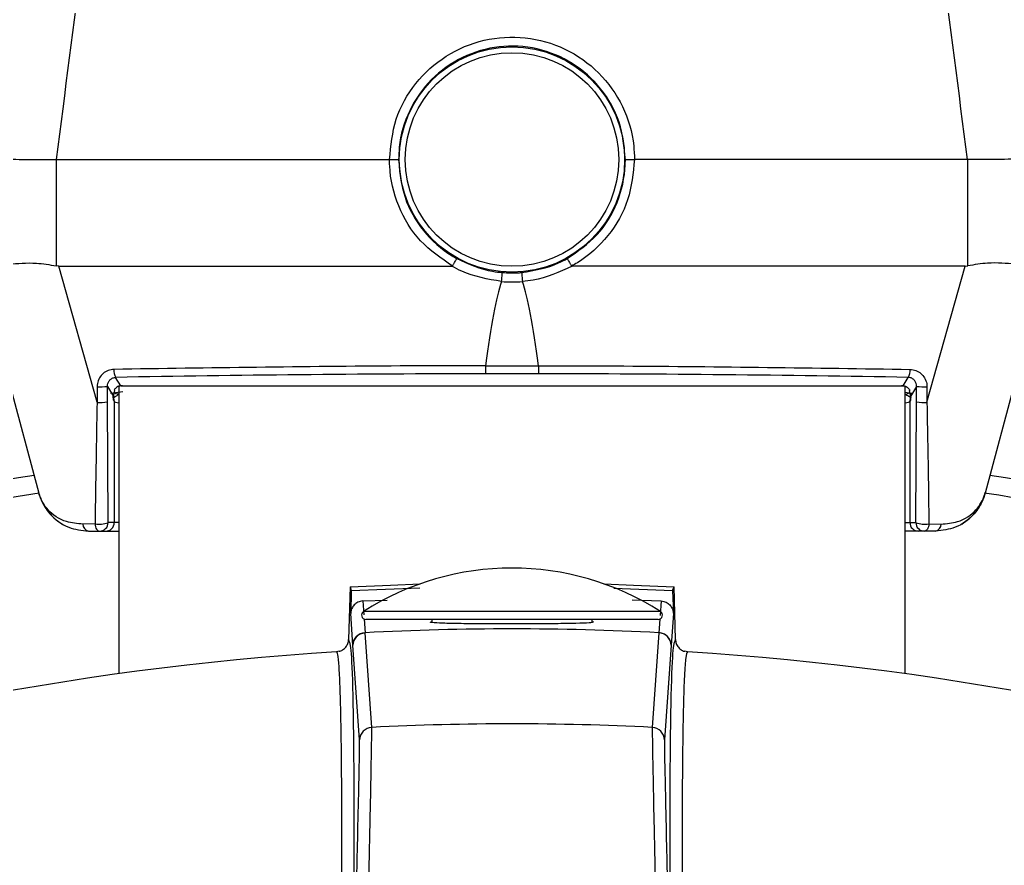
# Model space of a CAD drawing. Extents: x 7 to 135, y 3 to 97.
# Drawn here: x 128.27 to 129.423, y 44.61 to 45.6 of the extents above; entities that cross this region are included whole.
import ezdxf

# ---------------------------------------------------------------- set-up
doc = ezdxf.new("R2010")
doc.units = 0
doc.header["$MEASUREMENT"] = 0
doc.layers.add('OBJECT', color=7, linetype='CONTINUOUS')

msp = doc.modelspace()

# ---------------------------------------------------------------- linework, layer by layer
at = {"layer": 'OBJECT'}
for p, q in [((128.3132, 45.312), (128.3132, 45.4365)), ((128.3132, 45.4365), (128.3133, 45.4365)), ((128.3133, 45.4365), (128.7032, 45.4365)), ((128.7032, 45.4365), (128.7032, 45.4365)), ((129.3799, 45.4365), (128.99, 45.4365)), ((128.99, 45.4365), (128.99, 45.4365)), ((129.3801, 45.4365), (129.3799, 45.4365)), ((129.3801, 45.312), (129.3801, 45.4365)), ((128.3159, 45.3115), (128.3132, 45.312)), ((128.3609, 45.1523), (128.3159, 45.3115)), ((128.3159, 45.3115), (128.7763, 45.3115)), ((129.3773, 45.3115), (128.9169, 45.3115)), ((129.3324, 45.1523), (129.3773, 45.3115)), ((129.3773, 45.3115), (129.3801, 45.312)), ((128.8344, 45.2937), (128.8344, 45.2937)), ((128.8588, 45.2937), (128.8588, 45.2937)), ((128.8155, 45.1951), (128.8155, 45.1951)), ((128.8155, 45.1951), (128.8777, 45.1951)), ((128.8777, 45.1857), (128.8156, 45.1857)), ((128.8777, 45.1951), (128.8777, 45.1951)), ((128.3885, 45.1716), (128.3826, 45.1814)), ((129.3047, 45.1716), (129.3106, 45.1814)), ((128.3608, 45.1704), (128.3609, 45.1523)), ((128.373, 45.1528), (128.373, 45.171)), ((128.373, 45.171), (128.3801, 45.1591)), ((128.3912, 45.1644), (128.3767, 45.1625)), ((128.3812, 45.1661), (128.381, 45.1665)), ((128.3866, 44.8348), (128.3866, 45.1713)), ((128.3886, 45.1716), (128.3885, 45.1716)), ((128.3908, 45.1716), (129.3025, 45.1716)), ((128.3908, 45.1716), (129.3025, 45.1716)), ((128.3908, 45.1716), (128.3908, 45.1716)), ((129.3025, 45.1716), (129.3025, 45.1716)), ((129.3046, 45.1716), (129.3047, 45.1716)), ((129.3152, 45.1627), (129.3061, 45.1639)), ((129.3066, 45.1713), (129.3066, 44.8348)), ((129.312, 45.1661), (129.3122, 45.1665)), ((129.3203, 45.171), (129.3132, 45.1591)), ((129.3202, 45.1528), (129.3203, 45.171)), ((129.3324, 45.1704), (129.3324, 45.1523)), ((128.3738, 45.0115), (128.373, 45.1528)), ((128.3801, 45.1591), (128.3801, 45.1567)), ((128.3801, 45.1548), (128.3809, 45.1535)), ((128.3809, 45.1535), (128.3809, 45.0115)), ((129.3131, 45.1548), (129.3124, 45.1535)), ((129.3124, 45.1535), (129.3124, 45.0115)), ((129.3132, 45.1591), (129.3132, 45.1567)), ((129.3194, 45.0115), (129.3202, 45.1528)), ((128.3585, 45.0101), (128.3443, 45.0098)), ((128.3507, 45.0015), (128.3638, 45.0015)), ((128.3638, 45.0015), (128.3709, 45.0015)), ((128.3709, 45.0015), (128.3866, 45.0015)), ((128.3809, 45.0115), (128.3738, 45.0115)), ((128.3866, 45.0115), (128.3809, 45.0115)), ((129.3066, 45.0115), (129.3124, 45.0115)), ((129.3223, 45.0015), (129.3067, 45.0015)), ((129.3124, 45.0115), (129.3194, 45.0115)), ((129.3294, 45.0015), (129.3223, 45.0015)), ((129.3425, 45.0015), (129.3294, 45.0015)), ((129.3347, 45.0101), (129.3489, 45.0098)), ((128.657, 44.9362), (128.6553, 44.8748)), ((128.657, 44.9362), (128.6585, 44.9322)), ((128.6585, 44.9322), (128.6578, 44.9053)), ((128.6585, 44.9322), (128.7386, 44.935)), ((128.9659, 44.9347), (129.0347, 44.9322)), ((129.0347, 44.9322), (129.0363, 44.9362)), ((129.0347, 44.9322), (129.0355, 44.9053)), ((129.0379, 44.8748), (129.0363, 44.9362)), ((128.672, 44.9198), (128.7005, 44.9207)), ((128.9874, 44.921), (129.0212, 44.9198)), ((128.672, 44.9198), (128.6731, 44.9037)), ((129.0212, 44.9198), (129.02, 44.9028)), ((128.6603, 44.8681), (128.6578, 44.9053)), ((129.0205, 44.9075), (128.6728, 44.9075)), ((128.6735, 44.8987), (128.6746, 44.8827)), ((129.0178, 44.8983), (128.6755, 44.8983)), ((128.7529, 44.8983), (128.7529, 44.8952)), ((128.9404, 44.8952), (128.9404, 44.8983)), ((129.0198, 44.8987), (129.0187, 44.8827)), ((129.0355, 44.9053), (129.0329, 44.8681)), ((128.6824, 44.7718), (128.6746, 44.8827)), ((129.0187, 44.8827), (129.0108, 44.7718)), ((128.6603, 44.8681), (128.6603, 44.8681)), ((128.6682, 44.7572), (128.6603, 44.8681)), ((129.0329, 44.8681), (129.0251, 44.7572)), ((129.0329, 44.8681), (129.0329, 44.8681)), ((128.6442, 44.8611), (128.6413, 44.8602)), ((129.0519, 44.8602), (129.0491, 44.8611))]:
    msp.add_line(p, q, dxfattribs=at)
at = {"layer": 'OBJECT', "flags": 128}
for points in [[(128.2216, 45.3115), (128.2572, 45.1788), (128.2928, 45.046)], [(129.4716, 45.3115), (129.4361, 45.1788), (129.4005, 45.046)], [(128.3585, 45.0101), (128.3587, 45.0084), (128.3591, 45.0067), (128.3596, 45.0052), (128.3603, 45.0039), (128.3611, 45.0029), (128.3619, 45.0021), (128.3629, 45.0017), (128.3638, 45.0015)], [(129.3347, 45.0101), (129.3345, 45.0084), (129.3341, 45.0067), (129.3336, 45.0052), (129.3329, 45.0039), (129.3322, 45.0029), (129.3313, 45.0021), (129.3304, 45.0017), (129.3294, 45.0015)], [(128.657, 44.9362), (128.7043, 44.9385), (128.739, 44.9398)], [(128.9542, 44.9398), (128.9889, 44.9385), (129.0363, 44.9362)]]:
    msp.add_lwpolyline(points, dxfattribs=at)
at = {"layer": 'OBJECT'}
for radius in [0.1319, 0.125]:
    msp.add_circle((128.8466, 45.4365), radius, dxfattribs=at)
for centre, radius, start, end in [((128.8466, 45.4361), 0.1429, 265.1062, 274.8938), ((128.3958, 45.1893), 0.0153, 174.0065, 210.784), ((129.2974, 45.1893), 0.0153, 329.2169, 5.9926), ((128.364, 45.2382), 0.0678, 267.3214, 277.6113), ((129.3293, 45.2382), 0.0678, 262.3885, 272.6789), ((128.364, 45.22), 0.0678, 267.3193, 277.613), ((128.371, 45.1536), 0.00991, 359.7269, 23.3462), ((129.3223, 45.1536), 0.00992, 156.6596, 180.2633), ((129.3292, 45.22), 0.0678, 262.387, 272.6807), ((128.8466, 41.4765), 3.6335, 98.8562, 117.646), ((128.8466, 41.4765), 3.6335, 62.354, 81.1438), ((128.8466, 41.4765), 3.6122, 98.8176, 116.3325), ((128.3507, 45.0615), 0.06, 195, 198.0174), ((128.8466, 41.4765), 3.6122, 63.6675, 81.1991), ((128.3507, 45.0615), 0.06, 221.5897, 239.3657), ((129.3425, 45.0615), 0.06, 300.6343, 320.784), ((128.3524, 45.0095), 0.00813, 177.5714, 257.8034), ((128.3635, 45.0392), 0.0296, 260.2189, 290.3071), ((128.3638, 45.0115), 0.00999, 270.0386, 0.0421), ((128.3709, 45.0115), 0.00999, 270.0386, 0.0421), ((129.3224, 45.0115), 0.00999, 179.9595, 269.9606), ((129.3297, 45.0392), 0.0296, 249.6925, 279.7814), ((129.3294, 45.0115), 0.00999, 179.9587, 269.9614), ((129.3408, 45.0095), 0.00813, 282.197, 2.427), ((128.8466, 44.6353), 0.323, 57.4319, 122.5681), ((128.6755, 44.9033), 0.005, 122.5681, 270), ((129.0178, 44.9033), 0.005, 270, 57.4319), ((128.8466, 41.5165), 3.3706, 87.0742, 92.9258), ((128.6753, 44.8677), 0.015, 92.9039, 178.4718), ((129.0179, 44.8677), 0.015, 1.5288, 87.0955), ((128.8466, 41.5165), 3.35, 93.5142, 125.5044), ((128.8466, 41.5165), 3.35, 54.4956, 86.4858), ((128.6832, 44.7568), 0.015, 92.8816, 178.4851), ((128.8466, 41.5165), 3.2595, 87.1121, 92.8879), ((129.0101, 44.7568), 0.015, 1.5137, 87.1196)]:
    msp.add_arc(centre, radius, start, end, dxfattribs=at)
for centre, major_axis, ratio, start_param, end_param in [((128.8466, 24.2183), (0, 21.0932), 0.014063, 0.04112, 0.105082), ((128.8466, 24.2183), (0, 21.0932), 0.014063, 6.178103, 6.242065), ((128.8466, 44.9912), (2.2237, 0), 0.08749, 1.584758, 1.780996), ((128.8466, 44.9912), (2.2237, 0), 0.08749, 1.360597, 1.556834), ((128.3863, 45.1653), (0.004, 0.0117), 0.411517, 1.643899, 2.265463), ((128.3908, 45.1699), (0.02, 0), 0.087489, 1.570796, 1.683422), ((129.3025, 45.1699), (0.02, 0), 0.087489, 1.458171, 1.570796), ((129.3069, 45.1653), (-0.004, 0.0117), 0.411517, 4.017722, 4.639287), ((128.3676, 45.1424), (0.008, 0.0234), 0.411517, 5.505747, 5.879758), ((128.3776, 45.1424), (0.002, 0.016), 0.100662, 5.612594, 6.085295), ((128.3959, 45.1536), (0.015, 0), 0.145814, 3.193953, 4.049202), ((129.2974, 45.1536), (0.015, 0), 0.145814, 5.375576, 6.230825), ((129.3157, 45.1424), (-0.002, 0.016), 0.100662, 0.19789, 0.670591), ((129.3256, 45.1424), (-0.008, 0.0234), 0.411517, 0.403428, 0.777439)]:
    msp.add_ellipse(centre, major_axis=major_axis, ratio=ratio, start_param=start_param, end_param=end_param, dxfattribs=at)
for points, knots in [([(128.3133, 45.4365), (128.3236, 45.5158), (128.3412, 45.6522), (128.3588, 45.7887), (128.3662, 45.8458)], [0, 0, 0, 0, 0.58145, 1, 1, 1, 1]), ([(129.3799, 45.4365), (129.3697, 45.5158), (129.3521, 45.6522), (129.3344, 45.7887), (129.3271, 45.8458)], [0, 0, 0, 0, 0.58145, 1, 1, 1, 1]), ([(128.7032, 45.4365), (128.7048, 45.4525), (128.7078, 45.4845), (128.7322, 45.5271), (128.7682, 45.5598), (128.8135, 45.5787), (128.8625, 45.5816), (128.9098, 45.5682), (128.95, 45.5398), (128.9783, 45.4998), (128.9891, 45.4632), (128.9898, 45.4419), (128.99, 45.4365)], [0, 0, 0, 0, 0.106547, 0.213092, 0.319764, 0.426916, 0.534499, 0.642267, 0.74996, 0.85731, 0.964156, 1, 1, 1, 1]), ([(128.9794, 45.4363), (128.9779, 45.4512), (128.975, 45.481), (128.9522, 45.5208), (128.9186, 45.551), (128.8766, 45.5684), (128.8312, 45.5709), (128.7877, 45.5582), (128.7507, 45.5318), (128.7246, 45.4947), (128.7147, 45.4608), (128.714, 45.4411), (128.7139, 45.4363)], [0, 0, 0, 0, 0.1072612, 0.2145278, 0.3216988, 0.4289112, 0.5361287, 0.6433128, 0.7505163, 0.8577405, 0.9649189, 1, 1, 1, 1]), ([(128.2216, 45.4365), (128.223, 45.4368), (128.2257, 45.4373), (128.2465, 45.4372), (128.2762, 45.4364), (128.3011, 45.4365), (128.3132, 45.4365)], [0, 0, 0, 0, 0.253585, 0.507165, 0.760847, 1, 1, 1, 1]), ([(128.7032, 45.4365), (128.7044, 45.4365), (128.7066, 45.4365), (128.7097, 45.4365), (128.7121, 45.4364), (128.7135, 45.4363), (128.7138, 45.4363), (128.7139, 45.4363), (128.7139, 45.4363)], [0, 0, 0, 0, 0.20843, 0.416856, 0.625322, 0.833845, 0.967098, 1, 1, 1, 1]), ([(128.7769, 45.3117), (128.7637, 45.3208), (128.7371, 45.3391), (128.7117, 45.3812), (128.7036, 45.4154), (128.7033, 45.434), (128.7032, 45.4365)], [0, 0, 0, 0, 0.3151061, 0.6329432, 0.9497915, 1, 1, 1, 1]), ([(128.7139, 45.4363), (128.7154, 45.4213), (128.7183, 45.3915), (128.7413, 45.3519), (128.7653, 45.3301), (128.7801, 45.3216), (128.782, 45.3205)], [0, 0, 0, 0, 0.31781, 0.635606, 0.953793, 1, 1, 1, 1]), ([(128.9113, 45.3205), (128.9236, 45.3291), (128.9483, 45.3462), (128.9718, 45.3855), (128.979, 45.4172), (128.9793, 45.4341), (128.9794, 45.4363)], [0, 0, 0, 0, 0.31829, 0.636577, 0.954853, 1, 1, 1, 1]), ([(128.99, 45.4365), (128.9884, 45.4205), (128.9853, 45.3885), (128.9608, 45.346), (128.9348, 45.3223), (128.9186, 45.313), (128.9163, 45.3117)], [0, 0, 0, 0, 0.315568, 0.631103, 0.9475895, 1, 1, 1, 1]), ([(128.9794, 45.4363), (128.9794, 45.4363), (128.9794, 45.4363), (128.9798, 45.4363), (128.9811, 45.4364), (128.9835, 45.4365), (128.9866, 45.4365), (128.9889, 45.4365), (128.99, 45.4365)], [0, 0, 0, 0, 0.032901, 0.166153, 0.374681, 0.583131, 0.791555, 1, 1, 1, 1]), ([(129.4716, 45.4365), (129.4703, 45.4368), (129.4675, 45.4373), (129.4467, 45.4372), (129.417, 45.4364), (129.3921, 45.4365), (129.3801, 45.4365)], [0, 0, 0, 0, 0.253586, 0.507166, 0.760848, 1, 1, 1, 1]), ([(128.2216, 45.3115), (128.2218, 45.3114), (128.2227, 45.3112), (128.2326, 45.3121), (128.2564, 45.3136), (128.2851, 45.3167), (128.3053, 45.3133), (128.3132, 45.312)], [0, 0, 0, 0, 0.09751, 0.351329, 0.599304, 0.843153, 1, 1, 1, 1]), ([(128.7769, 45.3117), (128.7774, 45.3127), (128.7785, 45.3146), (128.78, 45.3173), (128.7812, 45.3193), (128.7817, 45.3202), (128.7819, 45.3205), (128.7819, 45.3205), (128.782, 45.3205)], [0, 0, 0, 0, 0.214955, 0.429899, 0.644838, 0.859817, 0.951433, 1, 1, 1, 1]), ([(128.782, 45.3205), (128.7957, 45.3143), (128.8129, 45.3066), (128.8315, 45.3046), (128.8353, 45.3042)], [0, 0, 0, 0, 0.7963764, 1, 1, 1, 1]), ([(128.8579, 45.3042), (128.8728, 45.3067), (128.8914, 45.31), (128.9079, 45.3187), (128.9113, 45.3205)], [0, 0, 0, 0, 0.796375, 1, 1, 1, 1]), ([(128.9113, 45.3205), (128.9113, 45.3205), (128.9113, 45.3205), (128.9115, 45.3202), (128.912, 45.3193), (128.9132, 45.3173), (128.9147, 45.3146), (128.9158, 45.3127), (128.9163, 45.3117)], [0, 0, 0, 0, 0.048566, 0.140182, 0.355159, 0.570097, 0.785047, 1, 1, 1, 1]), ([(129.4716, 45.3115), (129.4714, 45.3114), (129.4706, 45.3112), (129.4606, 45.3121), (129.4369, 45.3136), (129.4081, 45.3167), (129.388, 45.3133), (129.3801, 45.312)], [0, 0, 0, 0, 0.09751, 0.351329, 0.599305, 0.843154, 1, 1, 1, 1]), ([(128.7763, 45.3115), (128.7764, 45.3115), (128.7765, 45.3115), (128.7767, 45.3115), (128.7768, 45.3116), (128.7769, 45.3117), (128.7769, 45.3117)], [0, 0, 0, 0, 0.344831, 0.692087, 0.859702, 1, 1, 1, 1]), ([(128.8344, 45.2937), (128.8184, 45.2965), (128.7981, 45.2999), (128.7801, 45.3095), (128.7763, 45.3115)], [0, 0, 0, 0, 0.791809, 1, 1, 1, 1]), ([(128.8344, 45.2937), (128.8345, 45.2948), (128.8347, 45.2971), (128.835, 45.3001), (128.8352, 45.3025), (128.8353, 45.3036), (128.8353, 45.3041), (128.8353, 45.3041), (128.8353, 45.3042)], [0, 0, 0, 0, 0.2099419, 0.4198828, 0.6298173, 0.8397613, 0.8982282, 1, 1, 1, 1]), ([(128.8353, 45.3042), (128.842, 45.3039), (128.8496, 45.3035), (128.8571, 45.3041), (128.8579, 45.3042)], [0, 0, 0, 0, 0.886115, 1, 1, 1, 1]), ([(128.8579, 45.3042), (128.8579, 45.3041), (128.8579, 45.3041), (128.858, 45.3036), (128.8581, 45.3025), (128.8583, 45.3001), (128.8585, 45.2971), (128.8587, 45.2948), (128.8588, 45.2937)], [0, 0, 0, 0, 0.101772, 0.160239, 0.370183, 0.580118, 0.790059, 1, 1, 1, 1]), ([(128.9169, 45.3115), (128.9021, 45.3048), (128.8833, 45.2963), (128.863, 45.2941), (128.8588, 45.2937)], [0, 0, 0, 0, 0.791837, 1, 1, 1, 1]), ([(128.9163, 45.3117), (128.9164, 45.3117), (128.9164, 45.3116), (128.9166, 45.3115), (128.9167, 45.3115), (128.9169, 45.3115), (128.9169, 45.3115)], [0, 0, 0, 0, 0.159978, 0.363981, 0.750369, 1, 1, 1, 1]), ([(128.3806, 45.1909), (128.3783, 45.1906), (128.3737, 45.1901), (128.3677, 45.1864), (128.3633, 45.181), (128.3611, 45.1753), (128.3609, 45.1717), (128.3608, 45.1704)], [0, 0, 0, 0, 0.21906, 0.438013, 0.659216, 0.880002, 1, 1, 1, 1]), ([(128.8155, 45.1951), (128.8088, 45.1951), (128.7755, 45.1951), (128.6295, 45.1946), (128.4918, 45.1925), (128.3806, 45.1909)], [0, 0, 0, 0, 0.045653, 0.228293, 1, 1, 1, 1]), ([(128.8155, 45.1951), (128.8155, 45.194), (128.8155, 45.1918), (128.8155, 45.1889), (128.8155, 45.1868), (128.8156, 45.1859), (128.8156, 45.1858), (128.8156, 45.1857)], [0, 0, 0, 0, 0.235921, 0.471815, 0.707743, 0.925398, 1, 1, 1, 1]), ([(128.8777, 45.1951), (128.8844, 45.1951), (128.9177, 45.1951), (129.0638, 45.1946), (129.2014, 45.1925), (129.3127, 45.1909)], [0, 0, 0, 0, 0.045653, 0.228293, 1, 1, 1, 1]), ([(128.8777, 45.1951), (128.8777, 45.194), (128.8777, 45.1918), (128.8777, 45.1889), (128.8777, 45.1868), (128.8777, 45.1859), (128.8777, 45.1858), (128.8777, 45.1857)], [0, 0, 0, 0, 0.235921, 0.471815, 0.707743, 0.925398, 1, 1, 1, 1]), ([(129.3127, 45.1909), (129.315, 45.1906), (129.3195, 45.1901), (129.3255, 45.1864), (129.33, 45.181), (129.3322, 45.1753), (129.3324, 45.1717), (129.3324, 45.1704)], [0, 0, 0, 0, 0.21906, 0.438016, 0.659219, 0.880002, 1, 1, 1, 1]), ([(128.373, 45.171), (128.3731, 45.1722), (128.3733, 45.1745), (128.375, 45.1777), (128.3777, 45.1801), (128.3804, 45.1813), (128.3821, 45.1814), (128.3826, 45.1814)], [0, 0, 0, 0, 0.21901, 0.437511, 0.669155, 0.907184, 1, 1, 1, 1]), ([(129.3203, 45.171), (129.3202, 45.1722), (129.3199, 45.1745), (129.3182, 45.1777), (129.3156, 45.1801), (129.3128, 45.1813), (129.3111, 45.1814), (129.3106, 45.1814)], [0, 0, 0, 0, 0.2190121, 0.4375102, 0.6691613, 0.9071836, 1, 1, 1, 1]), ([(128.3862, 45.1618), (128.3856, 45.1618), (128.384, 45.1618), (128.3819, 45.1627), (128.3809, 45.1637), (128.3806, 45.1639)], [0, 0, 0, 0, 0.285842, 0.785389, 1, 1, 1, 1]), ([(128.3885, 45.1716), (128.388, 45.1716), (128.3867, 45.1714), (128.3847, 45.1707), (128.3824, 45.169), (128.3815, 45.1675), (128.381, 45.1665)], [0, 0, 0, 0, 0.1164609, 0.2694615, 0.5427188, 1, 1, 1, 1]), ([(128.3886, 45.1716), (128.3888, 45.1716), (128.3895, 45.1716), (128.3902, 45.1716), (128.3908, 45.1716)], [0, 0, 0, 0, 0.249981, 1, 1, 1, 1]), ([(129.3025, 45.1716), (129.3026, 45.1716), (129.3034, 45.1716), (129.3041, 45.1716), (129.3046, 45.1716)], [0, 0, 0, 0, 0.250067, 1, 1, 1, 1]), ([(129.3047, 45.1716), (129.3053, 45.1716), (129.3065, 45.1714), (129.3086, 45.1707), (129.3108, 45.169), (129.3117, 45.1675), (129.3122, 45.1665)], [0, 0, 0, 0, 0.11646, 0.26946, 0.542721, 1, 1, 1, 1]), ([(129.3125, 45.1638), (129.3118, 45.1633), (129.3102, 45.1622), (129.3079, 45.1614), (129.3065, 45.1617), (129.3063, 45.1617)], [0, 0, 0, 0, 0.371584, 0.901169, 1, 1, 1, 1]), ([(128.3609, 45.1523), (128.3607, 45.1456), (128.3601, 45.1124), (128.3593, 45.0648), (128.3587, 45.0243), (128.3585, 45.0101)], [0, 0, 0, 0, 0.1396844, 0.6986638, 1, 1, 1, 1]), ([(128.3798, 45.158), (128.3801, 45.1581), (128.3806, 45.1583), (128.3837, 45.1599), (128.3859, 45.1617), (128.3865, 45.1616), (128.3866, 45.1615)], [0, 0, 0, 0, 0.276401, 0.561777, 0.909303, 1, 1, 1, 1]), ([(128.3801, 45.1567), (128.3801, 45.1564), (128.3801, 45.1558), (128.3801, 45.1552), (128.3801, 45.1549), (128.3801, 45.1548), (128.3801, 45.1548)], [0, 0, 0, 0, 0.441143, 0.822098, 0.939526, 1, 1, 1, 1]), ([(129.3134, 45.158), (129.3132, 45.1581), (129.3127, 45.1583), (129.3096, 45.1599), (129.3074, 45.1617), (129.3067, 45.1616), (129.3066, 45.1615)], [0, 0, 0, 0, 0.276399, 0.561777, 0.909303, 1, 1, 1, 1]), ([(129.3132, 45.1567), (129.3132, 45.1564), (129.3132, 45.1558), (129.3132, 45.1552), (129.3131, 45.1549), (129.3131, 45.1548), (129.3131, 45.1548)], [0, 0, 0, 0, 0.441144, 0.8221, 0.939528, 1, 1, 1, 1]), ([(129.3324, 45.1523), (129.3325, 45.1456), (129.3331, 45.1124), (129.334, 45.0648), (129.3345, 45.0243), (129.3347, 45.0101)], [0, 0, 0, 0, 0.139684, 0.698664, 1, 1, 1, 1]), ([(128.3443, 45.0098), (128.3377, 45.0104), (128.3206, 45.0119), (128.3027, 45.0251), (128.295, 45.0382), (128.2929, 45.0453), (128.2928, 45.0459), (128.2928, 45.046)], [0, 0, 0, 0, 0.244745, 0.626731, 0.96793, 0.996143, 1, 1, 1, 1]), ([(128.2928, 45.046), (128.2928, 45.0459), (128.293, 45.0451), (128.2938, 45.0425), (128.2968, 45.034), (128.3059, 45.0197), (128.3244, 45.0048), (128.3428, 45.0025), (128.3507, 45.0015)], [0, 0, 0, 0, 0.003661, 0.034966, 0.112488, 0.381453, 0.732444, 1, 1, 1, 1]), ([(129.4005, 45.046), (129.4004, 45.0459), (129.4002, 45.0451), (129.3995, 45.0425), (129.3964, 45.034), (129.3874, 45.0197), (129.3689, 45.0048), (129.3505, 45.0025), (129.3425, 45.0015)], [0, 0, 0, 0, 0.003661, 0.034966, 0.112488, 0.381452, 0.732443, 1, 1, 1, 1]), ([(129.3489, 45.0098), (129.3556, 45.0104), (129.3726, 45.0119), (129.3906, 45.0251), (129.3982, 45.0382), (129.4003, 45.0453), (129.4004, 45.0459), (129.4005, 45.046)], [0, 0, 0, 0, 0.244744, 0.626731, 0.96793, 0.996143, 1, 1, 1, 1]), ([(128.672, 44.9198), (128.671, 44.9197), (128.669, 44.9195), (128.6663, 44.9184), (128.6639, 44.917), (128.6613, 44.9148), (128.6595, 44.9122), (128.6581, 44.9087), (128.6579, 44.9067), (128.6578, 44.9053)], [0, 0, 0, 0, 0.152076, 0.292237, 0.422141, 0.539519, 0.752455, 0.836115, 1, 1, 1, 1]), ([(129.0212, 44.9198), (129.0222, 44.9197), (129.0242, 44.9195), (129.027, 44.9184), (129.0293, 44.917), (129.0319, 44.9148), (129.0337, 44.9122), (129.0351, 44.9087), (129.0353, 44.9067), (129.0355, 44.9053)], [0, 0, 0, 0, 0.1520763, 0.292238, 0.4221431, 0.5395135, 0.7524535, 0.8361143, 1, 1, 1, 1]), ([(128.8466, 44.893), (128.8359, 44.893), (128.8144, 44.8931), (128.7859, 44.8932), (128.764, 44.8937), (128.7535, 44.8943), (128.7499, 44.895), (128.7521, 44.8954), (128.7529, 44.8956)], [0, 0, 0, 0, 0.200645, 0.401289, 0.601925, 0.802548, 0.934768, 1, 1, 1, 1]), ([(128.9421, 44.8952), (128.9411, 44.8948), (128.939, 44.8941), (128.9225, 44.8935), (128.8983, 44.8932), (128.8714, 44.893), (128.8537, 44.893), (128.8466, 44.893)], [0, 0, 0, 0, 0.214726, 0.429459, 0.644105, 0.858732, 1, 1, 1, 1]), ([(128.6442, 44.8609), (128.6449, 44.861), (128.6464, 44.8613), (128.6484, 44.8625), (128.6504, 44.864), (128.6521, 44.8658), (128.6535, 44.8679), (128.6549, 44.8708), (128.6552, 44.8732), (128.6553, 44.8748)], [0, 0, 0, 0, 0.1047262, 0.2347393, 0.36474, 0.4947418, 0.6247454, 0.7547507, 1, 1, 1, 1]), ([(128.6553, 44.8748), (128.6565, 44.8708), (128.6588, 44.8627), (128.6607, 44.7952), (128.6617, 44.6908), (128.6614, 44.5843), (128.6612, 44.5311)], [0, 0, 0, 0, 0.25003, 0.500058, 0.750055, 1, 1, 1, 1]), ([(128.6603, 44.8681), (128.6606, 44.8699), (128.6611, 44.8737), (128.6644, 44.8784), (128.669, 44.8818), (128.6727, 44.8824), (128.6746, 44.8827)], [0, 0, 0, 0, 0.249998, 0.500001, 0.749999, 1, 1, 1, 1]), ([(129.0329, 44.8681), (129.0328, 44.8694), (129.0325, 44.8718), (129.031, 44.8753), (129.0284, 44.8788), (129.0241, 44.8818), (129.0204, 44.8824), (129.0187, 44.8827)], [0, 0, 0, 0, 0.179544, 0.322991, 0.500805, 0.75931, 1, 1, 1, 1]), ([(129.032, 44.5311), (129.0319, 44.5844), (129.0315, 44.6908), (129.0325, 44.7952), (129.0345, 44.8627), (129.0367, 44.8708), (129.0379, 44.8748)], [0, 0, 0, 0, 0.249972, 0.5, 0.749997, 1, 1, 1, 1]), ([(129.0379, 44.8748), (129.0381, 44.8731), (129.0384, 44.8706), (129.0399, 44.8676), (129.0413, 44.8655), (129.0431, 44.8637), (129.0451, 44.8623), (129.0471, 44.8612), (129.0485, 44.861), (129.049, 44.8609)], [0, 0, 0, 0, 0.262819, 0.392802, 0.522794, 0.65278, 0.782765, 0.912754, 1, 1, 1, 1]), ([(128.6472, 44.5167), (128.6473, 44.543), (128.6475, 44.5965), (128.6475, 44.6653), (128.6472, 44.7261), (128.6465, 44.7755), (128.6457, 44.8136), (128.6445, 44.8403), (128.6431, 44.8572), (128.6419, 44.8592), (128.6413, 44.8602)], [0, 0, 0, 0, 0.118989, 0.241992, 0.369009, 0.500039, 0.623805, 0.748387, 0.873785, 1, 1, 1, 1]), ([(129.052, 44.8602), (129.0513, 44.8589), (129.0499, 44.8562), (129.0484, 44.8342), (129.0472, 44.799), (129.0463, 44.749), (129.0458, 44.6842), (129.0457, 44.6078), (129.0459, 44.5467), (129.046, 44.5167)], [0, 0, 0, 0, 0.144222, 0.287378, 0.429468, 0.575454, 0.722208, 0.863723, 1, 1, 1, 1]), ([(128.6686, 44.1452), (128.6696, 44.1865), (128.6715, 44.2673), (128.6743, 44.3839), (128.6767, 44.4907), (128.6789, 44.5852), (128.6806, 44.6636), (128.6818, 44.7226), (128.6825, 44.7618), (128.6824, 44.7685), (128.6824, 44.7718)], [0, 0, 0, 0, 0.1281406, 0.2507098, 0.3760695, 0.5003414, 0.6248252, 0.749582, 0.8746322, 1, 1, 1, 1]), ([(129.0108, 44.7718), (129.0108, 44.7685), (129.0108, 44.7618), (129.0115, 44.7224), (129.0127, 44.6634), (129.0144, 44.5848), (129.0165, 44.4901), (129.019, 44.3833), (129.0217, 44.2669), (129.0236, 44.1863), (129.0246, 44.1452)], [0, 0, 0, 0, 0.125536, 0.250753, 0.375675, 0.500324, 0.624651, 0.75007, 0.872262, 1, 1, 1, 1]), ([(128.6536, 44.1455), (128.6547, 44.1851), (128.6567, 44.2639), (128.6596, 44.3777), (128.6622, 44.4826), (128.6645, 44.5752), (128.6662, 44.6518), (128.6675, 44.7094), (128.6682, 44.7475), (128.6682, 44.754), (128.6682, 44.7572)], [0, 0, 0, 0, 0.125666, 0.250539, 0.37567, 0.500227, 0.625486, 0.75002, 0.875177, 1, 1, 1, 1]), ([(129.0251, 44.7572), (129.0251, 44.754), (129.025, 44.7475), (129.0258, 44.709), (129.027, 44.6514), (129.0288, 44.5745), (129.031, 44.482), (129.0336, 44.3769), (129.0365, 44.2634), (129.0386, 44.1848), (129.0396, 44.1455)], [0, 0, 0, 0, 0.125719, 0.250525, 0.375694, 0.500217, 0.625479, 0.750016, 0.875168, 1, 1, 1, 1])]:
    msp.add_open_spline(points, degree=3, knots=knots, dxfattribs=at)

doc.saveas('drawing.dxf')
